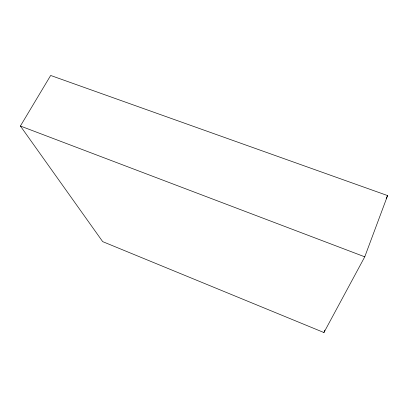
<?xml version="1.0" encoding="UTF-8"?>
<svg xmlns="http://www.w3.org/2000/svg" width="408" height="408" viewBox="0 0 408 408"><rect width="100%" height="100%" fill="white"/><g stroke="black" fill="none" stroke-linecap="round" stroke-linejoin="round"><path stroke-width="0.61" d="M364.757 256.821L387.6 195.585L50.668 75.465L20.4 126.026L102.683 241.628L323.932 332.535L364.757 256.821L20.4 126.026M323.932 332.535L324.829 330.169M386.177 198.431L387.6 195.585"/></g></svg>
